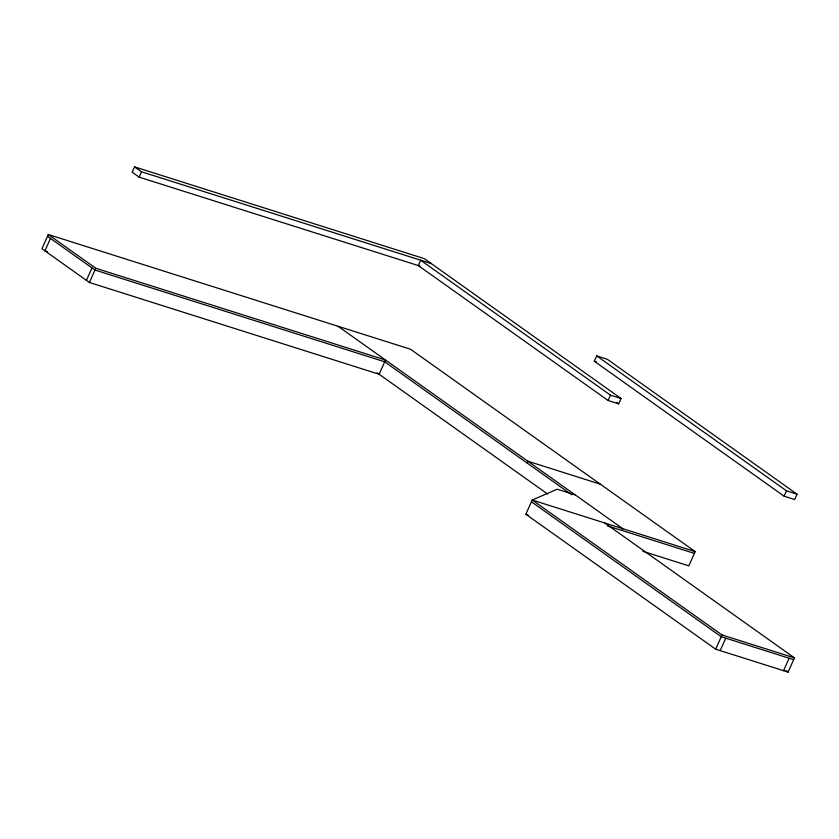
<?xml version="1.0" encoding="UTF-8"?>
<svg xmlns="http://www.w3.org/2000/svg" width="839" height="839" viewBox="0 0 839 839"><rect width="100%" height="100%" fill="white"/><g stroke="black" fill="none" stroke-linecap="round" stroke-linejoin="round"><path stroke-width="1.26" d="M48.316 234.511L41.95 248.743L89.406 282.481L379.134 374.246L385.5 360.015L95.772 268.249L48.316 234.511L410.481 349.213L695.195 551.622L688.819 565.853L642.842 551.296M50.487 238.402L44.918 250.851L47.414 251.648M621.059 398.504L610.488 395.159L420.685 260.216L418.294 265.554L608.107 400.497L618.668 403.842L621.059 398.504L424.335 258.643L134.597 166.877L132.205 172.215L139.127 177.134L420.119 266.131M86.438 280.373L92.007 267.924M89.406 282.481L95.772 268.249M139.127 177.134L141.518 171.796L134.597 166.877M527.06 462.992L527.857 461.219L600.284 484.155M604.646 522.949L794.46 657.891L788.083 672.123L715.657 649.176L525.854 514.244L532.22 500.013L557.201 489.21L575.302 494.947M594.295 361.231L596.686 355.893L607.247 359.239L797.05 494.181L794.659 499.52L784.098 496.174L594.295 361.231L596.644 361.976M608.107 400.497L610.488 395.159M621.961 530.468L622.758 528.685L338.044 326.277M715.657 649.176L722.022 634.945L532.22 500.013L695.195 551.622M784.098 496.174L786.489 490.836L596.686 355.893M720.187 650.613L725.756 638.164M783.563 670.686L789.132 658.237M141.518 171.796L431.246 263.561M384.702 361.787L94.975 270.032L47.519 236.294M786.489 490.836L797.05 494.181M607.415 525.854L694.398 553.404M525.854 514.244L528.109 514.957M722.022 634.945L794.46 657.891M793.663 659.664L721.225 636.728L531.423 501.785M616.539 402.321L618.668 403.842M384.063 361.336L571.841 494.832M377.151 372.841L547.657 494.056M785.954 670.602L788.083 672.123"/></g></svg>
